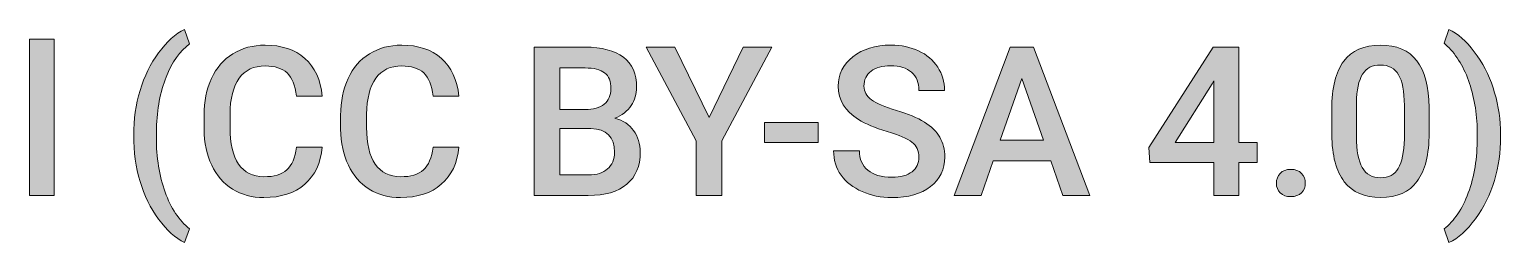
# Model space of a CAD drawing. Header units: millimetres. Extents: x -48 to 621, y -577 to -225.
# Drawn here: x 95.41 to 134.04, y -570.13 to -564.51 of the extents above; entities that cross this region are included whole.
import ezdxf

# ---------------------------------------------------------------- set-up
doc = ezdxf.new("R2010")
doc.units = ezdxf.units.MM
doc.header["$MEASUREMENT"] = 0
doc.layers.add('Layer 1', color=7, linetype='Continuous')

# ---------------------------------------------------------------- blocks, each defined once
blk = doc.blocks.new('block 188')
at = {"layer": 'Layer 1', "true_color": 0xffffff}
h = blk.add_hatch(color=7, dxfattribs=at)
h.dxf.hatch_style = 2
edge = h.paths.add_edge_path()
edge.add_spline(control_points=[(98.154, -567.302), (98.154, -566.889), (98.209, -566.497), (98.32, -566.126), (98.431, -565.755), (98.594, -565.423), (98.808, -565.13), (99.023, -564.838), (99.25, -564.633), (99.49, -564.515), (99.49, -564.515), (99.619, -564.896), (99.619, -564.896), (99.366, -565.087), (99.162, -565.379), (99.005, -565.771), (98.849, -566.164), (98.764, -566.613), (98.749, -567.12), (98.749, -567.12), (98.747, -567.35), (98.747, -567.35), (98.747, -567.892), (98.823, -568.376), (98.976, -568.8), (99.129, -569.225), (99.343, -569.548), (99.619, -569.77), (99.619, -569.77), (99.49, -570.132), (99.49, -570.132), (99.25, -570.014), (99.023, -569.808), (98.807, -569.514), (98.592, -569.22), (98.429, -568.888), (98.319, -568.519), (98.209, -568.15), (98.154, -567.744), (98.154, -567.302)], knot_values=[0, 0, 0, 0, 1, 1, 1, 2, 2, 2, 3, 3, 3, 4, 4, 4, 5, 5, 5, 6, 6, 6, 7, 7, 7, 8, 8, 8, 9, 9, 9, 10, 10, 10, 11, 11, 11, 12, 12, 12, 13, 13, 13, 13], degree=3, periodic=1)
h = blk.add_hatch(color=7, dxfattribs=at)
h.dxf.hatch_style = 2
edge = h.paths.add_edge_path()
edge.add_spline(control_points=[(134.041, -567.345), (134.041, -567.742), (133.986, -568.125), (133.877, -568.494), (133.768, -568.864), (133.603, -569.2), (133.381, -569.503), (133.159, -569.806), (132.927, -570.016), (132.686, -570.132), (132.686, -570.132), (132.557, -569.77), (132.557, -569.77), (132.825, -569.563), (133.038, -569.246), (133.194, -568.819), (133.351, -568.393), (133.429, -567.906), (133.429, -567.359), (133.429, -567.359), (133.429, -567.297), (133.429, -567.297), (133.429, -566.8), (133.361, -566.347), (133.225, -565.938), (133.089, -565.529), (132.894, -565.202), (132.64, -564.955), (132.64, -564.955), (132.557, -564.88), (132.557, -564.88), (132.557, -564.88), (132.686, -564.515), (132.686, -564.515), (132.915, -564.626), (133.137, -564.822), (133.351, -565.105), (133.566, -565.388), (133.73, -565.704), (133.845, -566.053), (133.959, -566.403), (134.024, -566.764), (134.038, -567.136), (134.038, -567.136), (134.041, -567.345), (134.041, -567.345)], knot_values=[0, 0, 0, 0, 1, 1, 1, 2, 2, 2, 3, 3, 3, 4, 4, 4, 5, 5, 5, 6, 6, 6, 7, 7, 7, 8, 8, 8, 9, 9, 9, 10, 10, 10, 11, 11, 11, 12, 12, 12, 13, 13, 13, 14, 14, 14, 15, 15, 15, 15], degree=3, periodic=1)
h = blk.add_hatch(color=7, dxfattribs=at)
h.dxf.hatch_style = 2
h.paths.add_polyline_path([(96.067, -568.89), (95.415, -568.89), (95.415, -564.77), (96.067, -564.77)])
h = blk.add_hatch(color=7, dxfattribs=at)
h.dxf.hatch_style = 2
edge = h.paths.add_edge_path()
edge.add_spline(control_points=[(103.103, -567.619), (103.064, -568.036), (102.91, -568.36), (102.642, -568.594), (102.374, -568.827), (102.017, -568.944), (101.572, -568.944), (101.26, -568.944), (100.986, -568.87), (100.749, -568.723), (100.512, -568.575), (100.329, -568.365), (100.201, -568.093), (100.072, -567.822), (100.005, -567.506), (100, -567.146), (100, -567.146), (100, -566.782), (100, -566.782), (100, -566.413), (100.065, -566.089), (100.195, -565.808), (100.326, -565.527), (100.513, -565.311), (100.757, -565.159), (101.002, -565.007), (101.284, -564.931), (101.604, -564.931), (102.035, -564.931), (102.382, -565.047), (102.645, -565.281), (102.908, -565.514), (103.061, -565.845), (103.103, -566.272), (103.103, -566.272), (102.427, -566.272), (102.427, -566.272), (102.395, -565.991), (102.313, -565.789), (102.182, -565.664), (102.05, -565.54), (101.858, -565.478), (101.604, -565.478), (101.309, -565.478), (101.082, -565.586), (100.924, -565.801), (100.765, -566.017), (100.684, -566.334), (100.681, -566.751), (100.681, -566.751), (100.681, -567.097), (100.681, -567.097), (100.681, -567.52), (100.756, -567.842), (100.908, -568.064), (101.059, -568.286), (101.28, -568.397), (101.572, -568.397), (101.838, -568.397), (102.038, -568.337), (102.173, -568.217), (102.307, -568.097), (102.392, -567.898), (102.427, -567.619), (102.427, -567.619), (103.103, -567.619), (103.103, -567.619)], knot_values=[0, 0, 0, 0, 1, 1, 1, 2, 2, 2, 3, 3, 3, 4, 4, 4, 5, 5, 5, 6, 6, 6, 7, 7, 7, 8, 8, 8, 9, 9, 9, 10, 10, 10, 11, 11, 11, 12, 12, 12, 13, 13, 13, 14, 14, 14, 15, 15, 15, 16, 16, 16, 17, 17, 17, 18, 18, 18, 19, 19, 19, 20, 20, 20, 21, 21, 21, 22, 22, 22, 22], degree=3, periodic=1)
h = blk.add_hatch(color=7, dxfattribs=at)
h.dxf.hatch_style = 2
edge = h.paths.add_edge_path()
edge.add_spline(control_points=[(106.69, -567.619), (106.651, -568.036), (106.497, -568.36), (106.229, -568.594), (105.961, -568.827), (105.604, -568.944), (105.158, -568.944), (104.847, -568.944), (104.573, -568.87), (104.336, -568.723), (104.099, -568.575), (103.916, -568.365), (103.788, -568.093), (103.659, -567.822), (103.592, -567.506), (103.586, -567.146), (103.586, -567.146), (103.586, -566.782), (103.586, -566.782), (103.586, -566.413), (103.652, -566.089), (103.782, -565.808), (103.913, -565.527), (104.1, -565.311), (104.344, -565.159), (104.588, -565.007), (104.87, -564.931), (105.191, -564.931), (105.622, -564.931), (105.969, -565.047), (106.232, -565.281), (106.494, -565.514), (106.647, -565.845), (106.69, -566.272), (106.69, -566.272), (106.014, -566.272), (106.014, -566.272), (105.982, -565.991), (105.9, -565.789), (105.769, -565.664), (105.637, -565.54), (105.445, -565.478), (105.191, -565.478), (104.896, -565.478), (104.669, -565.586), (104.511, -565.801), (104.352, -566.017), (104.271, -566.334), (104.268, -566.751), (104.268, -566.751), (104.268, -567.097), (104.268, -567.097), (104.268, -567.52), (104.343, -567.842), (104.494, -568.064), (104.646, -568.286), (104.867, -568.397), (105.158, -568.397), (105.425, -568.397), (105.625, -568.337), (105.759, -568.217), (105.893, -568.097), (105.978, -567.898), (106.014, -567.619), (106.014, -567.619), (106.69, -567.619), (106.69, -567.619)], knot_values=[0, 0, 0, 0, 1, 1, 1, 2, 2, 2, 3, 3, 3, 4, 4, 4, 5, 5, 5, 6, 6, 6, 7, 7, 7, 8, 8, 8, 9, 9, 9, 10, 10, 10, 11, 11, 11, 12, 12, 12, 13, 13, 13, 14, 14, 14, 15, 15, 15, 16, 16, 16, 17, 17, 17, 18, 18, 18, 19, 19, 19, 20, 20, 20, 21, 21, 21, 22, 22, 22, 22], degree=3, periodic=1)
h = blk.add_hatch(color=7, dxfattribs=at)
h.dxf.hatch_style = 2
edge = h.paths.add_edge_path()
edge.add_spline(control_points=[(108.665, -568.89), (108.665, -568.89), (108.665, -564.984), (108.665, -564.984), (108.665, -564.984), (110.003, -564.984), (110.003, -564.984), (110.445, -564.984), (110.781, -565.073), (111.012, -565.25), (111.243, -565.427), (111.358, -565.691), (111.358, -566.041), (111.358, -566.22), (111.31, -566.381), (111.213, -566.524), (111.117, -566.667), (110.975, -566.778), (110.789, -566.857), (111, -566.914), (111.164, -567.022), (111.279, -567.18), (111.394, -567.338), (111.452, -567.528), (111.452, -567.75), (111.452, -568.117), (111.334, -568.398), (111.099, -568.595), (110.864, -568.792), (110.527, -568.89), (110.089, -568.89), (110.089, -568.89), (108.665, -568.89), (108.665, -568.89)], knot_values=[0, 0, 0, 0, 1, 1, 1, 2, 2, 2, 3, 3, 3, 4, 4, 4, 5, 5, 5, 6, 6, 6, 7, 7, 7, 8, 8, 8, 9, 9, 9, 10, 10, 10, 11, 11, 11, 11], degree=3, periodic=1)
edge = h.paths.add_edge_path()
edge.add_spline(control_points=[(109.343, -566.629), (109.343, -566.629), (110.009, -566.629), (110.009, -566.629), (110.22, -566.629), (110.385, -566.581), (110.504, -566.485), (110.623, -566.39), (110.682, -566.254), (110.682, -566.079), (110.682, -565.886), (110.627, -565.746), (110.517, -565.66), (110.407, -565.574), (110.236, -565.532), (110.003, -565.532), (110.003, -565.532), (109.343, -565.532), (109.343, -565.532), (109.343, -565.532), (109.343, -566.629), (109.343, -566.629)], knot_values=[0, 0, 0, 0, 1, 1, 1, 2, 2, 2, 3, 3, 3, 4, 4, 4, 5, 5, 5, 6, 6, 6, 7, 7, 7, 7], degree=3, periodic=1)
edge = h.paths.add_edge_path()
edge.add_spline(control_points=[(109.343, -567.128), (109.343, -567.128), (109.343, -568.348), (109.343, -568.348), (109.343, -568.348), (110.097, -568.348), (110.097, -568.348), (110.31, -568.348), (110.476, -568.296), (110.596, -568.19), (110.716, -568.085), (110.776, -567.938), (110.776, -567.75), (110.776, -567.344), (110.568, -567.137), (110.154, -567.128), (110.154, -567.128), (109.343, -567.128), (109.343, -567.128)], knot_values=[0, 0, 0, 0, 1, 1, 1, 2, 2, 2, 3, 3, 3, 4, 4, 4, 5, 5, 5, 6, 6, 6, 6], degree=3, periodic=1)
h = blk.add_hatch(color=7, dxfattribs=at)
h.dxf.hatch_style = 2
h.paths.add_polyline_path([(113.258, -566.835), (114.156, -564.984), (114.908, -564.984), (113.598, -567.452), (113.598, -568.89), (112.917, -568.89), (112.917, -567.452), (111.605, -564.984), (112.359, -564.984)])
h = blk.add_hatch(color=7, dxfattribs=at)
h.dxf.hatch_style = 2
edge = h.paths.add_edge_path()
edge.add_spline(control_points=[(118.768, -567.884), (118.768, -567.712), (118.708, -567.58), (118.587, -567.487), (118.466, -567.394), (118.248, -567.3), (117.934, -567.206), (117.619, -567.111), (117.368, -567.005), (117.183, -566.889), (116.826, -566.665), (116.649, -566.374), (116.649, -566.014), (116.649, -565.7), (116.777, -565.44), (117.034, -565.236), (117.29, -565.033), (117.623, -564.931), (118.033, -564.931), (118.305, -564.931), (118.547, -564.981), (118.76, -565.081), (118.973, -565.181), (119.14, -565.324), (119.262, -565.509), (119.383, -565.694), (119.444, -565.899), (119.444, -566.124), (119.444, -566.124), (118.768, -566.124), (118.768, -566.124), (118.768, -565.921), (118.704, -565.761), (118.576, -565.645), (118.448, -565.53), (118.265, -565.472), (118.028, -565.472), (117.806, -565.472), (117.634, -565.52), (117.511, -565.615), (117.389, -565.709), (117.327, -565.842), (117.327, -566.012), (117.327, -566.155), (117.394, -566.274), (117.526, -566.37), (117.658, -566.466), (117.876, -566.559), (118.18, -566.649), (118.484, -566.739), (118.728, -566.842), (118.913, -566.957), (119.097, -567.073), (119.232, -567.205), (119.318, -567.355), (119.404, -567.504), (119.447, -567.679), (119.447, -567.879), (119.447, -568.204), (119.322, -568.463), (119.072, -568.656), (118.823, -568.848), (118.484, -568.944), (118.057, -568.944), (117.774, -568.944), (117.515, -568.892), (117.278, -568.787), (117.041, -568.682), (116.856, -568.538), (116.725, -568.354), (116.594, -568.17), (116.528, -567.955), (116.528, -567.71), (116.528, -567.71), (117.207, -567.71), (117.207, -567.71), (117.207, -567.932), (117.28, -568.103), (117.427, -568.225), (117.573, -568.347), (117.783, -568.407), (118.057, -568.407), (118.293, -568.407), (118.471, -568.359), (118.589, -568.264), (118.709, -568.168), (118.768, -568.042), (118.768, -567.884)], knot_values=[0, 0, 0, 0, 1, 1, 1, 2, 2, 2, 3, 3, 3, 4, 4, 4, 5, 5, 5, 6, 6, 6, 7, 7, 7, 8, 8, 8, 9, 9, 9, 10, 10, 10, 11, 11, 11, 12, 12, 12, 13, 13, 13, 14, 14, 14, 15, 15, 15, 16, 16, 16, 17, 17, 17, 18, 18, 18, 19, 19, 19, 20, 20, 20, 21, 21, 21, 22, 22, 22, 23, 23, 23, 24, 24, 24, 25, 25, 25, 26, 26, 26, 27, 27, 27, 28, 28, 28, 29, 29, 29, 29], degree=3, periodic=1)
h = blk.add_hatch(color=7, dxfattribs=at)
h.dxf.hatch_style = 2
h.paths.add_polyline_path([(122.229, -567.981), (120.716, -567.981), (120.399, -568.89), (119.693, -568.89), (121.169, -564.984), (121.778, -564.984), (123.256, -568.89), (122.548, -568.89)])
h.paths.add_polyline_path([(120.906, -567.434), (122.038, -567.434), (121.472, -565.813)])
h = blk.add_hatch(color=7, dxfattribs=at)
h.dxf.hatch_style = 2
h.paths.add_polyline_path([(127.168, -567.498), (127.653, -567.498), (127.653, -568.021), (127.168, -568.021), (127.168, -568.89), (126.516, -568.89), (126.516, -568.021), (124.828, -568.021), (124.809, -567.624), (126.494, -564.984), (127.168, -564.984)])
h.paths.add_polyline_path([(125.493, -567.498), (126.516, -567.498), (126.516, -565.867), (126.467, -565.953)])
h = blk.add_hatch(color=7, dxfattribs=at)
h.dxf.hatch_style = 2
edge = h.paths.add_edge_path()
edge.add_spline(control_points=[(132.166, -567.246), (132.166, -567.808), (132.06, -568.231), (131.85, -568.516), (131.64, -568.801), (131.32, -568.944), (130.891, -568.944), (130.469, -568.944), (130.151, -568.805), (129.937, -568.527), (129.724, -568.249), (129.614, -567.837), (129.609, -567.291), (129.609, -567.291), (129.609, -566.616), (129.609, -566.616), (129.609, -566.054), (129.714, -565.633), (129.924, -565.352), (130.134, -565.071), (130.455, -564.931), (130.886, -564.931), (131.313, -564.931), (131.632, -565.067), (131.842, -565.341), (132.052, -565.615), (132.16, -566.024), (132.166, -566.57), (132.166, -566.57), (132.166, -567.246), (132.166, -567.246)], knot_values=[0, 0, 0, 0, 1, 1, 1, 2, 2, 2, 3, 3, 3, 4, 4, 4, 5, 5, 5, 6, 6, 6, 7, 7, 7, 8, 8, 8, 9, 9, 9, 10, 10, 10, 10], degree=3, periodic=1)
edge = h.paths.add_edge_path()
edge.add_spline(control_points=[(131.514, -566.516), (131.514, -566.149), (131.463, -565.881), (131.363, -565.71), (131.263, -565.539), (131.104, -565.454), (130.886, -565.454), (130.673, -565.454), (130.517, -565.535), (130.416, -565.696), (130.316, -565.858), (130.263, -566.111), (130.258, -566.454), (130.258, -566.454), (130.258, -567.34), (130.258, -567.34), (130.258, -567.705), (130.309, -567.976), (130.411, -568.155), (130.513, -568.334), (130.673, -568.424), (130.891, -568.424), (131.101, -568.424), (131.255, -568.341), (131.355, -568.175), (131.455, -568.01), (131.508, -567.751), (131.514, -567.399), (131.514, -567.399), (131.514, -566.516), (131.514, -566.516)], knot_values=[0, 0, 0, 0, 1, 1, 1, 2, 2, 2, 3, 3, 3, 4, 4, 4, 5, 5, 5, 6, 6, 6, 7, 7, 7, 8, 8, 8, 9, 9, 9, 10, 10, 10, 10], degree=3, periodic=1)
h = blk.add_hatch(color=7, dxfattribs=at)
h.dxf.hatch_style = 2
h.paths.add_polyline_path([(116.125, -567.493), (114.717, -567.493), (114.717, -566.967), (116.125, -566.967)])
h = blk.add_hatch(color=7, dxfattribs=at)
h.dxf.hatch_style = 2
edge = h.paths.add_edge_path()
edge.add_spline(control_points=[(128.533, -568.203), (128.655, -568.203), (128.749, -568.238), (128.815, -568.307), (128.881, -568.376), (128.914, -568.462), (128.914, -568.566), (128.914, -568.668), (128.881, -568.752), (128.815, -568.819), (128.749, -568.886), (128.655, -568.92), (128.533, -568.92), (128.417, -568.92), (128.325, -568.887), (128.257, -568.821), (128.189, -568.755), (128.155, -568.67), (128.155, -568.566), (128.155, -568.462), (128.188, -568.376), (128.254, -568.307), (128.32, -568.238), (128.413, -568.203), (128.533, -568.203)], knot_values=[0, 0, 0, 0, 1, 1, 1, 2, 2, 2, 3, 3, 3, 4, 4, 4, 5, 5, 5, 6, 6, 6, 7, 7, 7, 8, 8, 8, 8], degree=3, periodic=1)
at = {"layer": 'Layer 1', "lineweight": 0}
for points in [[(96.067, -568.89), (95.415, -568.89), (95.415, -564.77), (96.067, -564.77), (96.067, -568.89)], [(113.258, -566.835), (114.156, -564.984), (114.908, -564.984), (113.598, -567.452), (113.598, -568.89), (112.917, -568.89), (112.917, -567.452), (111.605, -564.984), (112.359, -564.984), (113.258, -566.835)], [(122.229, -567.981), (120.716, -567.981), (120.399, -568.89), (119.693, -568.89), (121.169, -564.984), (121.778, -564.984), (123.256, -568.89), (122.548, -568.89), (122.229, -567.981)], [(127.168, -567.498), (127.653, -567.498), (127.653, -568.021), (127.168, -568.021), (127.168, -568.89), (126.516, -568.89), (126.516, -568.021), (124.828, -568.021), (124.809, -567.624), (126.494, -564.984), (127.168, -564.984), (127.168, -567.498)], [(120.906, -567.434), (122.038, -567.434), (121.472, -565.813), (120.906, -567.434)], [(125.493, -567.498), (126.516, -567.498), (126.516, -565.867), (126.467, -565.953), (125.493, -567.498)], [(116.125, -567.493), (114.717, -567.493), (114.717, -566.967), (116.125, -566.967), (116.125, -567.493)]]:
    blk.add_lwpolyline(points, dxfattribs=at)
for points, knots in [([(98.154, -567.302), (98.154, -566.889), (98.209, -566.497), (98.32, -566.126), (98.431, -565.755), (98.594, -565.423), (98.808, -565.13), (99.023, -564.838), (99.25, -564.633), (99.49, -564.515), (99.49, -564.515), (99.619, -564.896), (99.619, -564.896), (99.366, -565.087), (99.162, -565.379), (99.005, -565.771), (98.849, -566.164), (98.764, -566.613), (98.749, -567.12), (98.749, -567.12), (98.747, -567.35), (98.747, -567.35), (98.747, -567.892), (98.823, -568.376), (98.976, -568.8), (99.129, -569.225), (99.343, -569.548), (99.619, -569.77), (99.619, -569.77), (99.49, -570.132), (99.49, -570.132), (99.25, -570.014), (99.023, -569.808), (98.807, -569.514), (98.592, -569.22), (98.429, -568.888), (98.319, -568.519), (98.209, -568.15), (98.154, -567.744), (98.154, -567.302)], [0, 0, 0, 0, 1, 1, 1, 2, 2, 2, 3, 3, 3, 4, 4, 4, 5, 5, 5, 6, 6, 6, 7, 7, 7, 8, 8, 8, 9, 9, 9, 10, 10, 10, 11, 11, 11, 12, 12, 12, 13, 13, 13, 13]), ([(134.041, -567.345), (134.041, -567.742), (133.986, -568.125), (133.877, -568.494), (133.768, -568.864), (133.603, -569.2), (133.381, -569.503), (133.159, -569.806), (132.927, -570.016), (132.686, -570.132), (132.686, -570.132), (132.557, -569.77), (132.557, -569.77), (132.825, -569.563), (133.038, -569.246), (133.194, -568.819), (133.351, -568.393), (133.429, -567.906), (133.429, -567.359), (133.429, -567.359), (133.429, -567.297), (133.429, -567.297), (133.429, -566.8), (133.361, -566.347), (133.225, -565.938), (133.089, -565.529), (132.894, -565.202), (132.64, -564.955), (132.64, -564.955), (132.557, -564.88), (132.557, -564.88), (132.557, -564.88), (132.686, -564.515), (132.686, -564.515), (132.915, -564.626), (133.137, -564.822), (133.351, -565.105), (133.566, -565.388), (133.73, -565.704), (133.845, -566.053), (133.959, -566.403), (134.024, -566.764), (134.038, -567.136), (134.038, -567.136), (134.041, -567.345), (134.041, -567.345)], [0, 0, 0, 0, 1, 1, 1, 2, 2, 2, 3, 3, 3, 4, 4, 4, 5, 5, 5, 6, 6, 6, 7, 7, 7, 8, 8, 8, 9, 9, 9, 10, 10, 10, 11, 11, 11, 12, 12, 12, 13, 13, 13, 14, 14, 14, 15, 15, 15, 15]), ([(103.103, -567.619), (103.064, -568.036), (102.91, -568.36), (102.642, -568.594), (102.374, -568.827), (102.017, -568.944), (101.572, -568.944), (101.26, -568.944), (100.986, -568.87), (100.749, -568.723), (100.512, -568.575), (100.329, -568.365), (100.201, -568.093), (100.072, -567.822), (100.005, -567.506), (100, -567.146), (100, -567.146), (100, -566.782), (100, -566.782), (100, -566.413), (100.065, -566.089), (100.195, -565.808), (100.326, -565.527), (100.513, -565.311), (100.757, -565.159), (101.002, -565.007), (101.284, -564.931), (101.604, -564.931), (102.035, -564.931), (102.382, -565.047), (102.645, -565.281), (102.908, -565.514), (103.061, -565.845), (103.103, -566.272), (103.103, -566.272), (102.427, -566.272), (102.427, -566.272), (102.395, -565.991), (102.313, -565.789), (102.182, -565.664), (102.05, -565.54), (101.858, -565.478), (101.604, -565.478), (101.309, -565.478), (101.082, -565.586), (100.924, -565.801), (100.765, -566.017), (100.684, -566.334), (100.681, -566.751), (100.681, -566.751), (100.681, -567.097), (100.681, -567.097), (100.681, -567.52), (100.756, -567.842), (100.908, -568.064), (101.059, -568.286), (101.28, -568.397), (101.572, -568.397), (101.838, -568.397), (102.038, -568.337), (102.173, -568.217), (102.307, -568.097), (102.392, -567.898), (102.427, -567.619), (102.427, -567.619), (103.103, -567.619), (103.103, -567.619)], [0, 0, 0, 0, 1, 1, 1, 2, 2, 2, 3, 3, 3, 4, 4, 4, 5, 5, 5, 6, 6, 6, 7, 7, 7, 8, 8, 8, 9, 9, 9, 10, 10, 10, 11, 11, 11, 12, 12, 12, 13, 13, 13, 14, 14, 14, 15, 15, 15, 16, 16, 16, 17, 17, 17, 18, 18, 18, 19, 19, 19, 20, 20, 20, 21, 21, 21, 22, 22, 22, 22]), ([(106.69, -567.619), (106.651, -568.036), (106.497, -568.36), (106.229, -568.594), (105.961, -568.827), (105.604, -568.944), (105.158, -568.944), (104.847, -568.944), (104.573, -568.87), (104.336, -568.723), (104.099, -568.575), (103.916, -568.365), (103.788, -568.093), (103.659, -567.822), (103.592, -567.506), (103.586, -567.146), (103.586, -567.146), (103.586, -566.782), (103.586, -566.782), (103.586, -566.413), (103.652, -566.089), (103.782, -565.808), (103.913, -565.527), (104.1, -565.311), (104.344, -565.159), (104.588, -565.007), (104.87, -564.931), (105.191, -564.931), (105.622, -564.931), (105.969, -565.047), (106.232, -565.281), (106.494, -565.514), (106.647, -565.845), (106.69, -566.272), (106.69, -566.272), (106.014, -566.272), (106.014, -566.272), (105.982, -565.991), (105.9, -565.789), (105.769, -565.664), (105.637, -565.54), (105.445, -565.478), (105.191, -565.478), (104.896, -565.478), (104.669, -565.586), (104.511, -565.801), (104.352, -566.017), (104.271, -566.334), (104.268, -566.751), (104.268, -566.751), (104.268, -567.097), (104.268, -567.097), (104.268, -567.52), (104.343, -567.842), (104.494, -568.064), (104.646, -568.286), (104.867, -568.397), (105.158, -568.397), (105.425, -568.397), (105.625, -568.337), (105.759, -568.217), (105.893, -568.097), (105.978, -567.898), (106.014, -567.619), (106.014, -567.619), (106.69, -567.619), (106.69, -567.619)], [0, 0, 0, 0, 1, 1, 1, 2, 2, 2, 3, 3, 3, 4, 4, 4, 5, 5, 5, 6, 6, 6, 7, 7, 7, 8, 8, 8, 9, 9, 9, 10, 10, 10, 11, 11, 11, 12, 12, 12, 13, 13, 13, 14, 14, 14, 15, 15, 15, 16, 16, 16, 17, 17, 17, 18, 18, 18, 19, 19, 19, 20, 20, 20, 21, 21, 21, 22, 22, 22, 22]), ([(108.665, -568.89), (108.665, -568.89), (108.665, -564.984), (108.665, -564.984), (108.665, -564.984), (110.003, -564.984), (110.003, -564.984), (110.445, -564.984), (110.781, -565.073), (111.012, -565.25), (111.243, -565.427), (111.358, -565.691), (111.358, -566.041), (111.358, -566.22), (111.31, -566.381), (111.213, -566.524), (111.117, -566.667), (110.975, -566.778), (110.789, -566.857), (111, -566.914), (111.164, -567.022), (111.279, -567.18), (111.394, -567.338), (111.452, -567.528), (111.452, -567.75), (111.452, -568.117), (111.334, -568.398), (111.099, -568.595), (110.864, -568.792), (110.527, -568.89), (110.089, -568.89), (110.089, -568.89), (108.665, -568.89), (108.665, -568.89)], [0, 0, 0, 0, 1, 1, 1, 2, 2, 2, 3, 3, 3, 4, 4, 4, 5, 5, 5, 6, 6, 6, 7, 7, 7, 8, 8, 8, 9, 9, 9, 10, 10, 10, 11, 11, 11, 11]), ([(118.768, -567.884), (118.768, -567.712), (118.708, -567.58), (118.587, -567.487), (118.466, -567.394), (118.248, -567.3), (117.934, -567.206), (117.619, -567.111), (117.368, -567.005), (117.183, -566.889), (116.826, -566.665), (116.649, -566.374), (116.649, -566.014), (116.649, -565.7), (116.777, -565.44), (117.034, -565.236), (117.29, -565.033), (117.623, -564.931), (118.033, -564.931), (118.305, -564.931), (118.547, -564.981), (118.76, -565.081), (118.973, -565.181), (119.14, -565.324), (119.262, -565.509), (119.383, -565.694), (119.444, -565.899), (119.444, -566.124), (119.444, -566.124), (118.768, -566.124), (118.768, -566.124), (118.768, -565.921), (118.704, -565.761), (118.576, -565.645), (118.448, -565.53), (118.265, -565.472), (118.028, -565.472), (117.806, -565.472), (117.634, -565.52), (117.511, -565.615), (117.389, -565.709), (117.327, -565.842), (117.327, -566.012), (117.327, -566.155), (117.394, -566.274), (117.526, -566.37), (117.658, -566.466), (117.876, -566.559), (118.18, -566.649), (118.484, -566.739), (118.728, -566.842), (118.913, -566.957), (119.097, -567.073), (119.232, -567.205), (119.318, -567.355), (119.404, -567.504), (119.447, -567.679), (119.447, -567.879), (119.447, -568.204), (119.322, -568.463), (119.072, -568.656), (118.823, -568.848), (118.484, -568.944), (118.057, -568.944), (117.774, -568.944), (117.515, -568.892), (117.278, -568.787), (117.041, -568.682), (116.856, -568.538), (116.725, -568.354), (116.594, -568.17), (116.528, -567.955), (116.528, -567.71), (116.528, -567.71), (117.207, -567.71), (117.207, -567.71), (117.207, -567.932), (117.28, -568.103), (117.427, -568.225), (117.573, -568.347), (117.783, -568.407), (118.057, -568.407), (118.293, -568.407), (118.471, -568.359), (118.589, -568.264), (118.709, -568.168), (118.768, -568.042), (118.768, -567.884)], [0, 0, 0, 0, 1, 1, 1, 2, 2, 2, 3, 3, 3, 4, 4, 4, 5, 5, 5, 6, 6, 6, 7, 7, 7, 8, 8, 8, 9, 9, 9, 10, 10, 10, 11, 11, 11, 12, 12, 12, 13, 13, 13, 14, 14, 14, 15, 15, 15, 16, 16, 16, 17, 17, 17, 18, 18, 18, 19, 19, 19, 20, 20, 20, 21, 21, 21, 22, 22, 22, 23, 23, 23, 24, 24, 24, 25, 25, 25, 26, 26, 26, 27, 27, 27, 28, 28, 28, 29, 29, 29, 29]), ([(132.166, -567.246), (132.166, -567.808), (132.06, -568.231), (131.85, -568.516), (131.64, -568.801), (131.32, -568.944), (130.891, -568.944), (130.469, -568.944), (130.151, -568.805), (129.937, -568.527), (129.724, -568.249), (129.614, -567.837), (129.609, -567.291), (129.609, -567.291), (129.609, -566.616), (129.609, -566.616), (129.609, -566.054), (129.714, -565.633), (129.924, -565.352), (130.134, -565.071), (130.455, -564.931), (130.886, -564.931), (131.313, -564.931), (131.632, -565.067), (131.842, -565.341), (132.052, -565.615), (132.16, -566.024), (132.166, -566.57), (132.166, -566.57), (132.166, -567.246), (132.166, -567.246)], [0, 0, 0, 0, 1, 1, 1, 2, 2, 2, 3, 3, 3, 4, 4, 4, 5, 5, 5, 6, 6, 6, 7, 7, 7, 8, 8, 8, 9, 9, 9, 10, 10, 10, 10]), ([(131.514, -566.516), (131.514, -566.149), (131.463, -565.881), (131.363, -565.71), (131.263, -565.539), (131.104, -565.454), (130.886, -565.454), (130.673, -565.454), (130.517, -565.535), (130.416, -565.696), (130.316, -565.858), (130.263, -566.111), (130.258, -566.454), (130.258, -566.454), (130.258, -567.34), (130.258, -567.34), (130.258, -567.705), (130.309, -567.976), (130.411, -568.155), (130.513, -568.334), (130.673, -568.424), (130.891, -568.424), (131.101, -568.424), (131.255, -568.341), (131.355, -568.175), (131.455, -568.01), (131.508, -567.751), (131.514, -567.399), (131.514, -567.399), (131.514, -566.516), (131.514, -566.516)], [0, 0, 0, 0, 1, 1, 1, 2, 2, 2, 3, 3, 3, 4, 4, 4, 5, 5, 5, 6, 6, 6, 7, 7, 7, 8, 8, 8, 9, 9, 9, 10, 10, 10, 10]), ([(109.343, -566.629), (109.343, -566.629), (110.009, -566.629), (110.009, -566.629), (110.22, -566.629), (110.385, -566.581), (110.504, -566.485), (110.623, -566.39), (110.682, -566.254), (110.682, -566.079), (110.682, -565.886), (110.627, -565.746), (110.517, -565.66), (110.407, -565.574), (110.236, -565.532), (110.003, -565.532), (110.003, -565.532), (109.343, -565.532), (109.343, -565.532), (109.343, -565.532), (109.343, -566.629), (109.343, -566.629)], [0, 0, 0, 0, 1, 1, 1, 2, 2, 2, 3, 3, 3, 4, 4, 4, 5, 5, 5, 6, 6, 6, 7, 7, 7, 7]), ([(109.343, -567.128), (109.343, -567.128), (109.343, -568.348), (109.343, -568.348), (109.343, -568.348), (110.097, -568.348), (110.097, -568.348), (110.31, -568.348), (110.476, -568.296), (110.596, -568.19), (110.716, -568.085), (110.776, -567.938), (110.776, -567.75), (110.776, -567.344), (110.568, -567.137), (110.154, -567.128), (110.154, -567.128), (109.343, -567.128), (109.343, -567.128)], [0, 0, 0, 0, 1, 1, 1, 2, 2, 2, 3, 3, 3, 4, 4, 4, 5, 5, 5, 6, 6, 6, 6]), ([(128.533, -568.203), (128.655, -568.203), (128.749, -568.238), (128.815, -568.307), (128.881, -568.376), (128.914, -568.462), (128.914, -568.566), (128.914, -568.668), (128.881, -568.752), (128.815, -568.819), (128.749, -568.886), (128.655, -568.92), (128.533, -568.92), (128.417, -568.92), (128.325, -568.887), (128.257, -568.821), (128.189, -568.755), (128.155, -568.67), (128.155, -568.566), (128.155, -568.462), (128.188, -568.376), (128.254, -568.307), (128.32, -568.238), (128.413, -568.203), (128.533, -568.203)], [0, 0, 0, 0, 1, 1, 1, 2, 2, 2, 3, 3, 3, 4, 4, 4, 5, 5, 5, 6, 6, 6, 7, 7, 7, 8, 8, 8, 8])]:
    blk.add_open_spline(points, degree=3, knots=knots, dxfattribs=at)

msp = doc.modelspace()

# ---------------------------------------------------------------- block references
at = {"layer": 'Layer 1'}
msp.add_blockref('block 188', (0, 0), dxfattribs=at)

doc.saveas('drawing.dxf')
